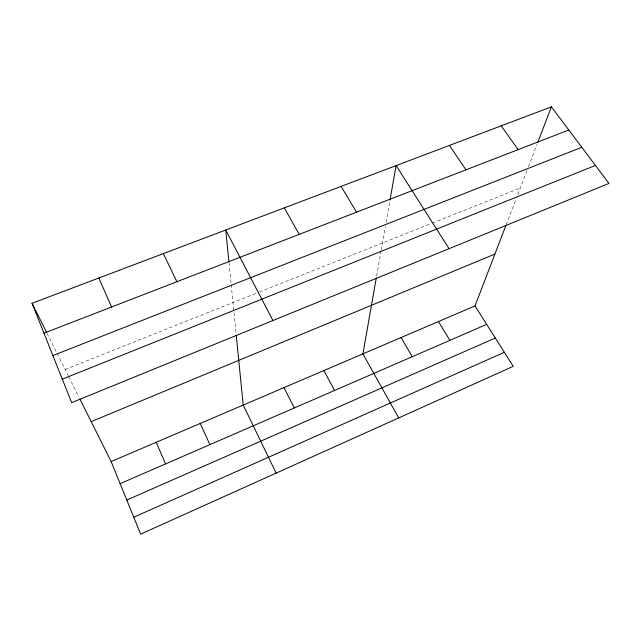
<?xml version="1.0" encoding="UTF-8"?>
<svg xmlns="http://www.w3.org/2000/svg" width="641" height="641" viewBox="0 0 641 641"><rect width="100%" height="100%" fill="white"/><g stroke="black" fill="none" stroke-linecap="round" stroke-linejoin="round"><path stroke-width="0.48" stroke-dasharray="3.21 2.4" d="M376.636 275.967L381.091 250.735M381.259 249.766L385.385 226.337M386.082 222.427L390.048 199.912M506.166 224.751L516.029 199.055M517.784 194.463L527.022 170.394M528.448 166.676L536.974 144.449M65.126 369.48L258.587 292.352M259.501 291.992L431.449 223.437M432.371 223.076L520.252 188.037M47.097 333.392L68.258 375.738M68.707 376.636L78.987 397.212M229.013 262.77L231.097 283.659M231.201 284.652L236.04 333.232"/><path stroke-width="0.96" d="M376.291 277.922L362.902 353.88L398.694 417.932M390.048 199.912L396.098 165.594L449.077 248.66M79.861 398.95L111.141 461.56L475.021 305.917L505.813 225.664M537.679 142.623L551.396 106.863L608.95 183.438L71.664 402.636L32.05 303.273L551.396 106.863M133.761 517.207L504.339 352.294M126.782 500.044L495.317 338.015M120.123 483.651L486.679 324.362M91.19 421.626L494.916 254.06M62.305 379.168L595.425 165.45M52.891 355.555L581.78 147.286M43.973 333.176L568.799 130.019M501.174 125.852L518.152 149.625M449.437 145.427L465.943 169.841M475.021 305.917L513.225 366.348L140.643 534.137L111.141 461.56M438.444 321.566L449.87 340.355M341.092 186.395L356.548 212.179M401.082 337.551L412.251 356.7M284.34 207.86L299.203 234.382M323.881 370.57L334.522 390.481M272.938 320.524L225.744 230.023L228.917 261.784M283.995 387.629L294.339 407.94M32.05 303.273L46.657 332.511M276.159 473.106L243.211 405.072L236.241 335.171M163.367 253.612L176.884 281.728M200.216 423.461L209.928 444.63M98.842 278.018L111.59 306.999M156.212 442.29L165.562 463.908"/></g></svg>
